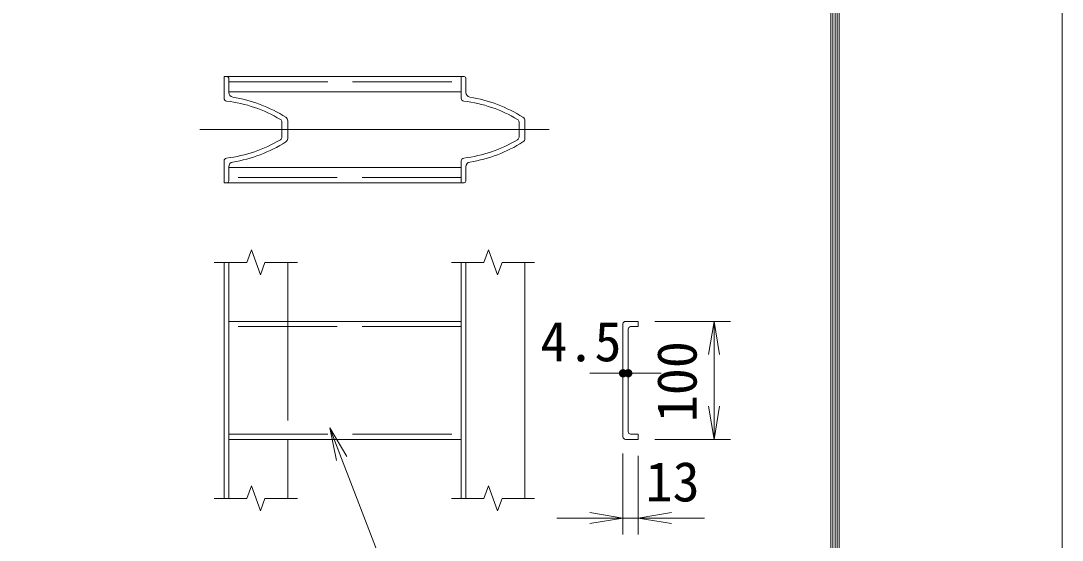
# Model space of a CAD drawing. Units: millimetres, scale not verified. Extents: x -14700 to 14700, y -10395 to 10395.
# Drawn here: x 10287 to 14700, y 3087 to 5287 of the extents above; entities that cross this region are included whole.
import ezdxf
from ezdxf.enums import TextEntityAlignment as Align

# ---------------------------------------------------------------- set-up
doc = ezdxf.new("R2010")
doc.units = ezdxf.units.MM
doc.header["$LTSCALE"] = 70
doc.linetypes.add('DASHED', pattern=[7.5, 6, -1.5])
doc.linetypes.add('USER1', pattern=[50.8, 31.75, -6.35, 6.35, -6.35])
for name, color, linetype, lineweight in [('0-0_D-STR-TXT', 7, 'Continuous', 9), ('0-1_D-STR1', 1, 'Continuous', 18), ('0-2_D-BMK', 2, 'USER1', 13), ('0-8_D-STR-DIM', 7, 'Continuous', 9), ('0-9_0', 7, 'Continuous', 9), ('0-B_D-TTL', 7, 'Continuous', 9)]:
    doc.layers.add(name, color=color, linetype=linetype, lineweight=lineweight)
doc.styles.add('ＭＳ ゴシック', font='')
doc.styles.get('ＭＳ ゴシック').set_extended_font_data('MS Gothic')

# ---------------------------------------------------------------- blocks, each defined once
blk = doc.blocks.new('_Open')
at = {"layer": '0-9_0'}
blk.add_line((-70, 11.67), (0, 0), dxfattribs=at)
blk.add_lwpolyline([(-70, -11.67), (0, 0), (-70, 0)], dxfattribs=at)
blk = doc.blocks.new('_DotSmall')
at = {"layer": '0-9_0'}
for points in [[(0, 0), (-8.75, 0), (-8.68, 1.1)], [(0, 0), (-8.68, -1.1), (-8.75, 0)], [(0, 0), (-8.68, 1.1), (-8.48, 2.18)], [(0, 0), (-8.48, -2.18), (-8.68, -1.1)], [(0, 0), (-8.48, 2.18), (-8.14, 3.22)], [(0, 0), (-8.14, -3.22), (-8.48, -2.18)], [(0, 0), (-8.14, 3.22), (-7.67, 4.22)], [(0, 0), (-7.67, -4.22), (-8.14, -3.22)], [(0, 0), (-7.67, 4.22), (-7.08, 5.14)], [(0, 0), (-7.08, -5.14), (-7.67, -4.22)], [(0, 0), (-7.08, 5.14), (-6.38, 5.99)], [(0, 0), (-6.38, -5.99), (-7.08, -5.14)], [(0, 0), (-6.38, 5.99), (-5.58, 6.74)], [(0, 0), (-5.58, -6.74), (-6.38, -5.99)], [(0, 0), (-5.58, 6.74), (-4.69, 7.39)], [(0, 0), (-4.69, -7.39), (-5.58, -6.74)], [(0, 0), (-4.69, 7.39), (-3.73, 7.92)], [(0, 0), (-3.73, -7.92), (-4.69, -7.39)], [(0, 0), (-3.73, 7.92), (-2.7, 8.32)], [(0, 0), (-2.7, -8.32), (-3.73, -7.92)], [(0, 0), (-2.7, 8.32), (-1.64, 8.6)], [(0, 0), (-1.64, -8.6), (-2.7, -8.32)], [(0, 0), (-1.64, 8.6), (-0.55, 8.73)], [(0, 0), (-0.55, -8.73), (-1.64, -8.6)], [(0, 0), (-0.55, 8.73), (0.55, 8.73)], [(0, 0), (0.55, -8.73), (-0.55, -8.73)], [(0, 0), (0.55, 8.73), (1.64, 8.6)], [(0, 0), (1.64, 8.6), (2.7, 8.32)], [(0, 0), (2.7, 8.32), (3.73, 7.92)], [(0, 0), (3.73, 7.92), (4.69, 7.39)], [(0, 0), (4.69, 7.39), (5.58, 6.74)], [(0, 0), (5.58, 6.74), (6.38, 5.99)], [(0, 0), (6.38, 5.99), (7.08, 5.14)], [(0, 0), (7.08, 5.14), (7.67, 4.22)], [(0, 0), (7.67, 4.22), (8.14, 3.22)], [(0, 0), (8.14, 3.22), (8.48, 2.18)], [(0, 0), (8.48, 2.18), (8.68, 1.1)], [(0, 0), (8.68, 1.1), (8.75, 0)], [(0, 0), (1.64, -8.6), (0.55, -8.73)], [(0, 0), (2.7, -8.32), (1.64, -8.6)], [(0, 0), (3.73, -7.92), (2.7, -8.32)], [(0, 0), (4.69, -7.39), (3.73, -7.92)], [(0, 0), (5.58, -6.74), (4.69, -7.39)], [(0, 0), (6.38, -5.99), (5.58, -6.74)], [(0, 0), (7.08, -5.14), (6.38, -5.99)], [(0, 0), (7.67, -4.22), (7.08, -5.14)], [(0, 0), (8.14, -3.22), (7.67, -4.22)], [(0, 0), (8.48, -2.18), (8.14, -3.22)], [(0, 0), (8.68, -1.1), (8.48, -2.18)], [(0, 0), (8.75, 0), (8.68, -1.1)]]:
    blk.add_solid(points, dxfattribs=at)

msp = doc.modelspace()

# ---------------------------------------------------------------- linework, layer by layer
at = {"layer": '0-0_D-STR-TXT'}
msp.add_lwpolyline([(12714.37, 2793.93), (11892.1, 2793.93), (11596.61, 3561.49)], dxfattribs=at)
at = {"layer": '0-1_D-STR1'}
for p, q in [((11148.31, 5051.53), (11160.81, 5051.53)), ((11148.31, 5051.53), (11160.81, 5051.53)), ((11148.31, 4959.76), (11148.31, 5051.53)), ((11148.31, 5051.53), (12153.31, 5051.53)), ((11168.31, 4983.66), (11168.31, 5044.03)), ((12153.31, 5051.53), (12165.81, 5051.53)), ((12153.31, 5051.53), (12165.81, 5051.53)), ((12153.31, 4959.76), (12153.31, 5051.53)), ((12173.31, 4983.66), (12173.31, 5044.03)), ((11168.31, 4986.53), (12153.31, 4986.53)), ((11393.31, 4858.74), (11393.31, 4794.32)), ((11418.31, 4864.06), (11418.31, 4789)), ((12398.31, 4858.74), (12398.31, 4794.32)), ((12423.31, 4864.06), (12423.31, 4789)), ((11148.31, 4693.3), (11148.31, 4601.53)), ((12153.31, 4693.3), (12153.31, 4601.53)), ((11168.31, 4669.41), (11168.31, 4609.03)), ((12153.31, 4666.53), (11168.31, 4666.53)), ((12173.31, 4669.41), (12173.31, 4609.03)), ((11148.31, 4601.53), (11160.81, 4601.53)), ((12153.31, 4601.53), (11148.31, 4601.53)), ((12153.31, 4601.53), (12165.81, 4601.53)), ((11148.31, 3264.03), (11148.31, 4264.03)), ((11168.31, 3264.03), (11168.31, 4264.03)), ((11418.31, 4014.03), (11418.31, 4264.03)), ((12153.31, 3264.03), (12153.31, 4264.03)), ((12173.31, 3264.03), (12173.31, 4264.03)), ((12423.31, 3264.03), (12423.31, 4264.03)), ((12153.31, 4014.03), (11168.31, 4014.03)), ((12838.84, 3524.03), (12838.84, 4004.03)), ((12848.84, 4014.03), (12903.84, 4014.03)), ((12861.34, 3546.53), (12861.34, 3981.53)), ((12871.34, 3991.53), (12903.84, 3991.53)), ((12903.84, 4014.03), (12903.84, 3991.53)), ((12903.84, 3536.53), (12871.34, 3536.53)), ((12903.84, 3536.53), (12903.84, 3514.03)), ((11168.31, 3514.03), (12153.31, 3514.03)), ((11418.31, 3264.03), (11418.31, 3514.03)), ((12903.84, 3514.03), (12848.84, 3514.03))]:
    msp.add_line(p, q, dxfattribs=at)
at = {"layer": '0-1_D-STR1', "linetype": 'DASHED'}
for p, q in [((11168.31, 5029.03), (12153.31, 5029.03)), ((12153.31, 4624.03), (11168.31, 4624.03)), ((12153.31, 3991.53), (11168.31, 3991.53)), ((11418.31, 4014.03), (11418.31, 3514.03)), ((11168.31, 3536.53), (12153.31, 3536.53))]:
    msp.add_line(p, q, dxfattribs=at)
at = {"layer": '0-1_D-STR1'}
for centre, radius, start, end in [((11160.81, 5044.03), 7.5, 0, 90), ((12165.81, 5044.03), 7.5, 0, 90), ((11160.81, 4959.76), 12.5, 180, 263.11764), ((11089.81, 4371.53), 580, 59.15113, 83.11764), ((11188.31, 4983.66), 20, 180, 260.85863), ((11089.81, 4371.53), 600, 57.73028, 80.85863), ((12165.81, 4959.76), 12.5, 180, 263.11764), ((12094.81, 4371.53), 580, 59.15113, 83.11764), ((12193.31, 4983.66), 20, 180, 260.85863), ((12094.81, 4371.53), 600, 57.73028, 80.85863), ((11380.81, 4858.74), 12.5, 0, 59.15113), ((11400.81, 4864.06), 17.5, 0, 57.73028), ((12385.81, 4858.74), 12.5, 0, 59.15113), ((12405.81, 4864.06), 17.5, 0, 57.73028), ((11089.81, 5281.53), 580, 276.88236, 300.84887), ((11089.81, 5281.53), 600, 279.14137, 302.26972), ((11380.81, 4794.32), 12.5, 300.84887, 0), ((11400.81, 4789), 17.5, 302.26972, 0), ((12094.81, 5281.53), 580, 276.88236, 300.84887), ((12094.81, 5281.53), 600, 279.14137, 302.26972), ((12385.81, 4794.32), 12.5, 300.84887, 0), ((12405.81, 4789), 17.5, 302.26972, 0), ((11160.81, 4693.3), 12.5, 96.88236, 180), ((11188.31, 4669.41), 20, 99.14137, 180), ((12165.81, 4693.3), 12.5, 96.88236, 180), ((12193.31, 4669.41), 20, 99.14137, 180), ((11160.81, 4609.03), 7.5, 270, 0), ((12165.81, 4609.03), 7.5, 270, 0), ((12848.84, 4004.03), 10, 90, 180), ((12871.34, 3981.53), 10, 90, 180), ((12871.34, 3546.53), 10, 180, 270), ((12848.84, 3524.03), 10, 180, 270)]:
    msp.add_arc(centre, radius, start, end, dxfattribs=at)
at = {"layer": '0-2_D-BMK'}
msp.add_line((11045.81, 4826.53), (12525.81, 4826.53), dxfattribs=at)
at = {"layer": '0-8_D-STR-DIM'}
for p, q in [((11264.07, 4316.89), (11244.83, 4264.03)), ((11302.55, 4211.17), (11264.07, 4316.89)), ((12269.07, 4316.89), (12249.83, 4264.03)), ((12307.55, 4211.17), (12269.07, 4316.89)), ((11107.06, 4264.03), (11244.83, 4264.03)), ((11321.79, 4264.03), (11302.55, 4211.17)), ((11321.79, 4264.03), (11459.56, 4264.03)), ((12112.06, 4264.03), (12249.83, 4264.03)), ((12326.79, 4264.03), (12307.55, 4211.17)), ((12326.79, 4264.03), (12464.56, 4264.03)), ((12973.84, 4014.03), (13295.13, 4014.03)), ((12861.34, 3863.24), (12861.34, 3864.17)), ((13225.13, 3874.03), (13225.13, 3654.03)), ((12838.84, 3794.17), (12698.84, 3794.17)), ((12861.34, 3794.17), (12838.84, 3794.17)), ((12861.34, 3794.17), (13001.34, 3794.17)), ((12973.84, 3514.03), (13295.13, 3514.03)), ((12838.84, 3454.03), (12838.84, 3110.67)), ((12903.84, 3444.03), (12903.84, 3110.67)), ((11264.07, 3316.89), (11244.83, 3264.03)), ((11302.55, 3211.17), (11264.07, 3316.89)), ((12269.07, 3316.89), (12249.83, 3264.03)), ((12307.55, 3211.17), (12269.07, 3316.89)), ((11107.06, 3264.03), (11244.83, 3264.03)), ((11321.79, 3264.03), (11302.55, 3211.17)), ((11321.79, 3264.03), (11459.56, 3264.03)), ((12112.06, 3264.03), (12249.83, 3264.03)), ((12326.79, 3264.03), (12307.55, 3211.17)), ((12326.79, 3264.03), (12464.56, 3264.03)), ((12698.84, 3180.67), (12558.84, 3180.67)), ((12838.84, 3180.67), (12903.84, 3180.67)), ((13043.84, 3180.67), (13183.84, 3180.67))]:
    msp.add_line(p, q, dxfattribs=at)
at = {"layer": '0-B_D-TTL', "color": 2, "lineweight": 18}
msp.add_lwpolyline([(-14700, 10395), (14700, 10395), (14700, -10395), (-14700, -10395)], close=True, dxfattribs=at)
at = {"layer": '0-B_D-TTL'}
for points in [[(-13755, 9625), (13755, 9625), (13755, -9625), (-13755, -9625)], [(-13746.25, 9616.25), (13746.25, 9616.25), (13746.25, -9616.25), (-13746.25, -9616.25)], [(-13737.5, 9607.5), (13737.5, 9607.5), (13737.5, -9607.5), (-13737.5, -9607.5)], [(-13728.75, 9598.75), (13728.75, 9598.75), (13728.75, -9598.75), (-13728.75, -9598.75)], [(-13720, 9590), (13720, 9590), (13720, -9590), (-13720, -9590)]]:
    msp.add_lwpolyline(points, close=True, dxfattribs=at)

# ---------------------------------------------------------------- block references
at = {"layer": '0-0_D-STR-TXT', "xscale": 2, "yscale": 2, "rotation": 111.05547}
msp.add_blockref('_Open', (11595.89, 3563.36), dxfattribs=at)
at = {"layer": '0-8_D-STR-DIM', "xscale": 2, "yscale": 2}
for name, p, rotation in [('_Open', (13225.13, 4014.03), 90), ('_DotSmall', (12861.34, 3794.17), 180), ('_Open', (13225.13, 3514.03), 270), ('_Open', (12903.84, 3180.67), 180)]:
    msp.add_blockref(name, p, dxfattribs=dict(at, rotation=rotation))
for name, p in [('_DotSmall', (12838.84, 3794.17)), ('_Open', (12838.84, 3180.67))]:
    msp.add_blockref(name, p, dxfattribs=at)

# ---------------------------------------------------------------- texts
at = {"layer": '0-8_D-STR-DIM', "style": 'ＭＳ ゴシック'}
for s, p in [('4.5', (12489.11, 3794.34)), ('13', (12934.83, 3200.33))]:
    msp.add_text(s, height=168.3, dxfattribs=at).set_placement(p, align=Align.BOTTOM_LEFT)
msp.add_text('100', height=168.3, rotation=90, dxfattribs=at).set_placement((13201.51, 3586.76), align=Align.BOTTOM_LEFT)

doc.saveas('drawing.dxf')
